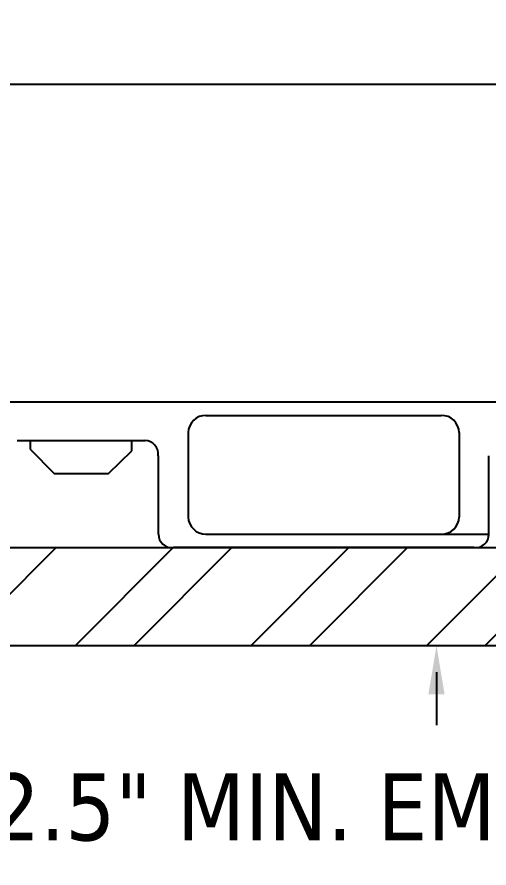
# Model space of a CAD drawing. Header units: inches. Extents: x 10 to 190, y 5 to 37.
# Drawn here: x 57.563 to 59.986, y 22.884 to 27.252 of the extents above; entities that cross this region are included whole.
import ezdxf
from ezdxf import colors
from ezdxf.entities.mleader import LeaderData, LeaderLine
from ezdxf.math import Vec2, Vec3

# ---------------------------------------------------------------- set-up
doc = ezdxf.new("R2010")
doc.units = ezdxf.units.IN
doc.header["$MEASUREMENT"] = 0
doc.styles.add('Tahoma', font='tahoma.ttf')

msp = doc.modelspace()

# ---------------------------------------------------------------- hatches: boundary and pattern name
at = {"true_color": 0x939598}
h = msp.add_hatch(dxfattribs=at)
h.set_pattern_fill('ANSI32', color=252, scale=1.7)
h.set_pattern_definition([(45, (71.1505, -5.9609), (-0.45078, 0.45078), []), (45, (71.451, -5.9609), (-0.45078, 0.45078), [])])
edge = h.paths.add_edge_path()
edge.add_arc((60.2243, 27.6684), 6.7609, 207.67122, 212.57153)
edge.add_line((54.5267, 24.0286), (65.9218, 24.0286))
edge.add_arc((60.2243, 27.6684), 6.7609, 327.42847, 332.32878)
edge.add_line((66.2119, 24.5286), (54.2366, 24.5286))

# ---------------------------------------------------------------- linework, layer by layer
for p, q in [((53.5065, 26.9063), (66.942, 26.9063)), ((57.3809, 25.2767), (60.8942, 25.2767)), ((58.5325, 25.2074), (59.7414, 25.2074)), ((58.4415, 25.1194), (58.4415, 24.6854)), ((59.8336, 25.1194), (59.8336, 24.6854)), ((57.5625, 25.0776), (58.2203, 25.0776)), ((57.6293, 25.0776), (57.6293, 25.0338)), ((58.1521, 25.0256), (58.1521, 25.0776)), ((57.6293, 25.0338), (57.7528, 24.9097)), ((58.0316, 24.9097), (58.1521, 25.0256)), ((58.2892, 24.5975), (58.2892, 25.0004)), ((59.986, 24.5975), (59.986, 25.0004)), ((57.7528, 24.9097), (58.0316, 24.9097)), ((58.5325, 24.5972), (59.986, 24.5972)), ((59.9088, 24.5286), (58.3664, 24.5286)), ((59.7168, 23.8892), (59.7168, 23.6175))]:
    msp.add_line(p, q)
for points in [[(54.2366, 24.5286), (66.2119, 24.5286)], [(54.5283, 24.0262), (65.9202, 24.0262)]]:
    msp.add_lwpolyline(points)
msp.add_circle((60.2243, 27.6684), 6.7609)
for centre, radius, start, end in [((58.5331, 25.1157), 0.0916, 89.6216, 177.7326), ((59.742, 25.1157), 0.0916, 2.2674, 90.3784), ((58.2196, 25.0088), 0.0687, 352.9313, 90.5668), ((58.5331, 24.689), 0.0916, 182.2674, 270.3784), ((59.742, 24.689), 0.0916, 269.6216, 357.7326), ((58.3579, 24.5969), 0.0687, 179.4332, 277.0687), ((59.9172, 24.5969), 0.0687, 262.9313, 0.5668)]:
    msp.add_arc(centre, radius, start, end)
msp.add_solid([(59.6752, 23.7762), (59.7585, 23.7762), (59.7168, 24.0262)])

# ---------------------------------------------------------------- texts
at = {"insert": (57.423, 23.3699), "char_height": 0.34375, "attachment_point": 1, "style": 'Tahoma'}
msp.add_mtext('\\A1;2.5" MIN. EMBED.', dxfattribs=at)

# ---------------------------------------------------------------- leaders
ml = msp.add_multileader_mtext('Standard')
ml.set_content('5/16" STAINLESS STEEL LAG BOLT OR STRUCTURAL SCREW WITH 2-1/2" MIN. EMBEDMENT AND FLAT WASHER', color=256, style='Tahoma')
ml.set_leader_properties()
ml.build(insert=Vec2(0, 0))
ml.multileader.update_dxf_attribs({"dogleg_length": 0.36, "arrow_head_size": 0.3438, "scale": 4})
ctx = ml.context
ctx.base_point, ctx.scale, ctx.char_height, ctx.arrow_head_size, ctx.landing_gap_size, ctx.plane_origin = Vec3(28.9254, 24.0131), 4, 0.34375, 0.3438, 0.495, Vec3(21.9127, 27.2986)
notes = []
notes.append((ctx, [(0, (1, 1, 0), (26.9454, 24.0131), (1, 0), 1.98, [(0, [(18.6601, 26.1951)], 0, [])])]))
ctx.mtext.insert, ctx.mtext.width, ctx.mtext.flow_direction = Vec3(29.4204, 24.1881), 7.577458, 5
for ctx, leaders in notes:
    for number, flags, end, landing, length, lines in leaders:
        leader = LeaderData()
        leader.index, (leader.has_last_leader_line, leader.has_dogleg_vector, leader.attachment_direction) = number, flags
        leader.last_leader_point, leader.dogleg_vector, leader.dogleg_length = Vec3(end), Vec3(landing), length
        for number, points, colour, breaks in lines:
            line = LeaderLine()
            line.index, line.vertices, line.color, line.breaks = number, Vec3.list(points), colors.encode_raw_color(colour), breaks
            leader.lines.append(line)
        ctx.leaders.append(leader)

doc.saveas('drawing.dxf')
